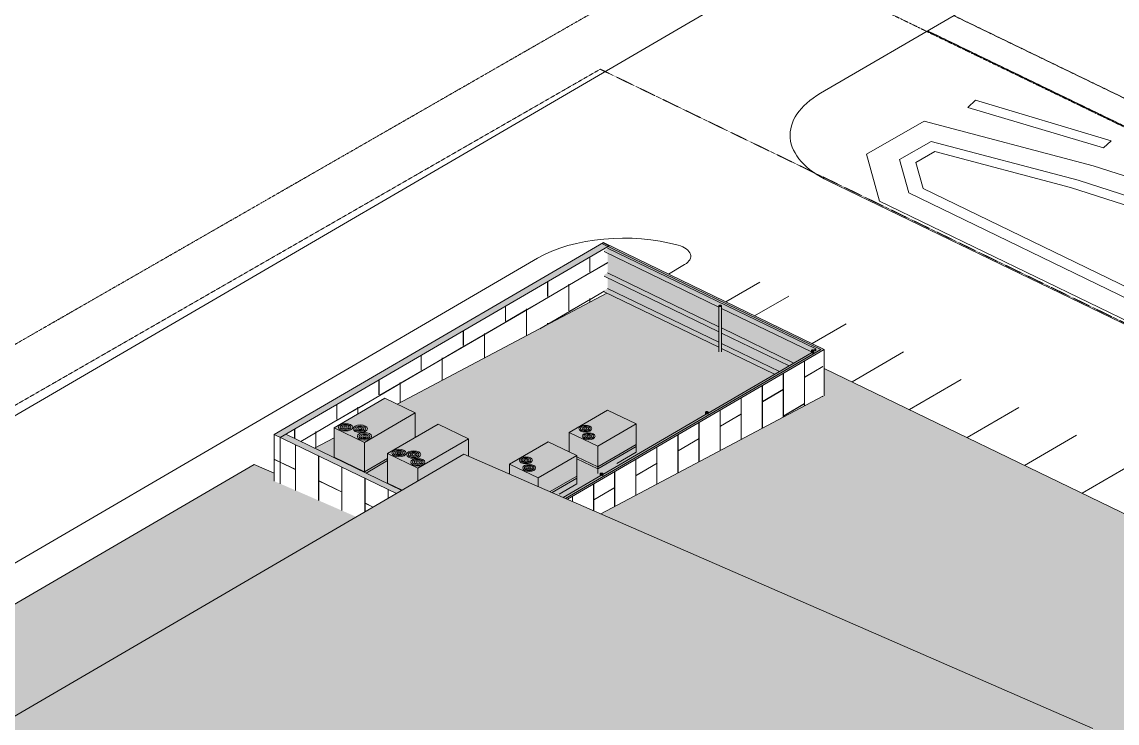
# Model space of a CAD drawing. Header units: inches. Extents: x 27328 to 52026, y -4075 to 4147.
# Drawn here: x 44305 to 45993, y -1039 to 41 of the extents above; entities that cross this region are included whole.
import ezdxf

# ---------------------------------------------------------------- set-up
doc = ezdxf.new("R2010")
doc.units = ezdxf.units.IN
doc.header["$MEASUREMENT"] = 0
for name, pattern in [('Center 1_4_', [0.53125, 0.25, -0.09375, 0.09375, -0.09375]), ('Hidden', [0.28125, 0.1875, -0.09375]), ('Hidden 1_8_', [0.1875, 0.125, -0.0625])]:
    doc.linetypes.add(name, pattern=pattern)
for name, color, linetype, lineweight in [('A-DETL', 90, 'Continuous', 9), ('A-DETL-HDLN', 90, 'Hidden 1_8_', 9), ('A-PROP-SBCK', 71, 'Hidden', 15), ('A-ROOF', 132, 'Continuous', 9), ('A-WALL-PATT', 111, 'Continuous', 9), ('BMP', 80, 'Continuous', 9), ('EOP-PR', 4, 'Continuous', 9), ('L-SITE-WALL', 31, 'Continuous', 9), ('M-EQPM', 50, 'Continuous', 9), ('PAINT', 190, 'Continuous', 9), ('PROP', 3, 'Center 1_4_', 9), ('S-BEAM', 12, 'Continuous', 9), ('S-COLS', 52, 'Continuous', 9)]:
    doc.layers.add(name, color=color, linetype=linetype, lineweight=lineweight)
pattern_1 = [(334.191, (-83736.77, -30983.1), (-142.65699, 232.56633), [39.411, -119.053]), (90, (-83736.77, -30983.1), (-142.658, 68.99), [81.576, -82]), (154.191, (-83701.29, -30918.67), (-142.65699, 232.56633), [39.411, -119.053]), (90, (-83701.29, -31000.25), (-142.658, 68.99), [81.576, -82]), (154.191, (-83701.29, -30918.46), (-142.65699, 232.56633), [39.411, -119.053]), (90, (-83701.29, -30918.46), (-142.658, 68.99), [81.576, -82]), (334.191, (-83736.77, -30819.73), (-142.65699, 232.56633), [39.411, -119.053]), (90, (-83736.77, -30901.3), (-142.658, 68.99), [81.576, -82]), (334.191, (-83701.1, -30959.66), (-142.65699, 232.56633), [39.411, -119.053]), (90, (-83701.1, -31000.55), (-142.658, 68.99), [40.894, -122.682]), (90, (-83665.62, -31017.71), (-142.658, 68.99), [40.894, -122.682]), (334.191, (-83701.1, -30877.87), (-142.65699, 232.56633), [39.411, -119.053]), (90, (-83701.1, -30959.45), (-142.658, 68.99), [81.576, -82]), (154.191, (-83665.62, -30976.6), (-142.65699, 232.56633), [39.411, -119.053]), (90, (-83665.62, -30976.6), (-142.658, 68.99), [81.576, -82]), (90, (-83701.1, -30877.66), (-142.658, 68.99), [40.682, -122.893]), (154.191, (-83665.62, -30894.82), (-142.65699, 232.56633), [39.411, -119.053]), (90, (-83665.62, -30894.82), (-142.658, 68.99), [40.682, -122.893]), (334.191, (-83665.44, -31017.59), (-142.65699, 232.56633), [39.411, -119.053]), (90, (-83665.44, -31017.59), (-142.658, 68.99), [81.576, -82]), (154.191, (-83629.96, -30953.17), (-142.65699, 232.56633), [39.411, -119.053]), (90, (-83629.96, -31034.75), (-142.658, 68.99), [81.576, -82]), (154.191, (-83629.96, -30952.96), (-142.65699, 232.56633), [39.411, -119.053]), (90, (-83629.96, -30952.96), (-142.658, 68.99), [81.576, -82]), (154.191, (-83629.96, -30871.38), (-142.65699, 232.56633), [39.411, -119.053]), (90, (-83665.44, -30935.8), (-142.658, 68.99), [81.576, -82]), (334.191, (-83629.78, -30994.15), (-142.65699, 232.56633), [39.411, -119.053]), (90, (-83629.78, -31035.05), (-142.658, 68.99), [40.894, -122.682]), (90, (-83594.3, -31052.2), (-142.658, 68.99), [40.894, -122.682]), (334.191, (-83629.78, -30912.37), (-142.65699, 232.56633), [39.411, -119.053]), (90, (-83629.78, -30993.94), (-142.658, 68.99), [81.576, -82]), (154.191, (-83594.3, -31011.1), (-142.65699, 232.56633), [39.411, -119.053]), (90, (-83594.3, -31011.1), (-142.658, 68.99), [81.576, -82]), (90, (-83629.78, -30912.15), (-142.658, 68.99), [40.682, -122.893]), (154.191, (-83594.3, -30929.31), (-142.65699, 232.56633), [39.411, -119.053]), (90, (-83594.3, -30929.31), (-142.658, 68.99), [40.682, -122.893])]

# ---------------------------------------------------------------- blocks, each defined once
blk = doc.blocks.new('HSS-Round Hollow Structural Section-Column - HSS4X0_220-947151-Axon - Looking South West')
at = {"layer": 'S-COLS'}
for points in [[(-31530.2, -467.3), (-31530.2, -396.9), (-31530.8, -396.3), (-31530.8, -396.1), (-31530.7, -466.9), (-31530.4, -467.1)], [(-31528.5, -397.2), (-31527.6, -396.8), (-31527.6, -395.4), (-31528.9, -395.2), (-31529.8, -395.4), (-31530.5, -395.9), (-31530.6, -395.9), (-31530.4, -396.8), (-31529.7, -397.1), (-31528.9, -397.2)], [(-31528.5, -467.5), (-31527.1, -467.1), (-31526.8, -466.7), (-31527, -396.4), (-31527.4, -396.8), (-31528.1, -397.1), (-31529.4, -397.2), (-31530.2, -396.9), (-31530.1, -467.3), (-31528.6, -467.5)], [(-31527.6, -397), (-31527, -396.4), (-31527.2, -395.8), (-31527.6, -395.4), (-31527.6, -396.8)]]:
    blk.add_hatch(color=256, dxfattribs=at).paths.add_polyline_path(points, flags=0)
for p, q in [((-31530.8, -396.2), (-31530.8, -467.2)), ((-31526.8, -467.3), (-31526.8, -396.2))]:
    blk.add_line(p, q, dxfattribs=at)
for points in [[(-31530.2, -396.9, 0), (-31530.7, -396.5, 0), (-31530.8, -396.1, 0), (-31530.6, -395.6, 0), (-31530, -395.3, 0), (-31529.1, -395.1, 0), (-31528.3, -395.1, 0), (-31527.5, -395.4, 0)], [(-31527.6, -395.4, 0), (-31528.4, -395.2, 0), (-31529.4, -395.2, 0), (-31530.2, -395.5, 0), (-31530.6, -395.9, 0), (-31530.5, -396.4, 0), (-31530, -396.9, 0)], [(-31527.5, -395.4, 0), (-31527, -395.8, 0), (-31526.8, -396.2, 0), (-31527.1, -396.7, 0), (-31527.7, -397, 0), (-31528.5, -397.2, 0), (-31529.4, -397.2, 0), (-31530.2, -396.9, 0)], [(-31530, -396.9, 0), (-31529.3, -397.1, 0), (-31528.6, -397.1, 0), (-31527.8, -396.9, 0), (-31527.3, -396.6, 0), (-31527, -396.2, 0), (-31527.2, -395.8, 0), (-31527.6, -395.4, 0)]]:
    blk.add_polyline3d(points, dxfattribs=at)
blk = doc.blocks.new('HSS-Round Hollow Structural Section-Column - HSS4X0_220-V130-Axon - Looking South West')
at = {"layer": 'S-COLS'}
for points in [[(-31388.2, -468.7), (-31387.7, -468.5), (-31387.5, -468.5), (-31387.5, -465.9), (-31388.1, -465.3), (-31388.2, -465.1), (-31388.2, -468.7)], [(-31385.9, -466.2), (-31385, -465.8), (-31385, -464.4), (-31386.3, -464.2), (-31387.1, -464.4), (-31387.7, -464.7), (-31387.9, -465.1), (-31387.7, -465.8), (-31387, -466.1), (-31386.2, -466.2)], [(-31384.5, -470.1), (-31384.2, -469.7), (-31384.3, -465.4), (-31384.7, -465.8), (-31385.4, -466.1), (-31386.7, -466.2), (-31387.5, -465.9), (-31387.5, -468.6), (-31384.7, -470)], [(-31385, -466), (-31384.4, -465.4), (-31384.5, -464.8), (-31385, -464.4), (-31385, -465.8)]]:
    blk.add_hatch(color=256, dxfattribs=at).paths.add_polyline_path(points, flags=0)
for p, q in [((-31388.2, -465.1), (-31388.2, -468.7)), ((-31384.2, -469.9), (-31384.2, -465.1))]:
    blk.add_line(p, q, dxfattribs=at)
for points in [[(-31387.5, -465.9, 0), (-31388, -465.5, 0), (-31388.2, -465.1, 0), (-31387.9, -464.6, 0), (-31387.3, -464.3, 0), (-31386.5, -464.1, 0), (-31385.6, -464.1, 0), (-31384.8, -464.4, 0)], [(-31385, -464.4, 0), (-31385.8, -464.2, 0), (-31386.7, -464.2, 0), (-31387.5, -464.5, 0), (-31387.9, -464.9, 0), (-31387.9, -465.4, 0), (-31387.4, -465.8, 0)], [(-31384.8, -464.4, 0), (-31384.3, -464.7, 0), (-31384.2, -465.2, 0), (-31384.4, -465.7, 0), (-31385, -466, 0), (-31385.9, -466.2, 0), (-31386.7, -466.2, 0), (-31387.5, -465.9, 0)], [(-31387.4, -465.8, 0), (-31386.7, -466.1, 0), (-31385.9, -466.1, 0), (-31385.2, -465.9, 0), (-31384.6, -465.6, 0), (-31384.4, -465.2, 0), (-31384.5, -464.8, 0), (-31385, -464.4, 0)]]:
    blk.add_polyline3d(points, dxfattribs=at)
blk = doc.blocks.new('Girt_C - 8_D-1065383-Axon - Looking South West')
at = {"layer": 'S-BEAM'}
blk.add_hatch(color=256, dxfattribs=at).paths.add_polyline_path([(-31767.1, -693), (-31384.5, -470.1), (-31387.8, -468.6), (-31547.3, -561.5), (-31547.5, -562.8), (-31547.6, -563), (-31548.2, -563.4), (-31549.9, -563.5), (-31550.6, -563.4), (-31709.8, -656.1), (-31710, -657.5), (-31710.1, -657.7), (-31710.7, -658), (-31712.4, -658.2), (-31713.1, -658), (-31770.5, -691.5)], flags=0)
for p, q in [((-31387.8, -468.5), (-31547.3, -561.4)), ((-31387.7, -468.5), (-31384.5, -470.1)), ((-31550.3, -563.2), (-31709.8, -656.1)), ((-31712.8, -657.8), (-31770.6, -691.4))]:
    blk.add_line(p, q, dxfattribs=at)
blk.add_polyline3d([(-31387.8, -468.5, 0), (-31387.8, -468.5, 0), (-31387.7, -468.5, 0)], dxfattribs=at)
blk = doc.blocks.new('Girt_C - 8_D-1065345-Axon - Looking South West')
at = {"layer": 'S-BEAM'}
h = blk.add_hatch(color=256, dxfattribs=at)
h.paths.add_polyline_path([(-31387.9, -465.4), (-31387.9, -465.1), (-31526.8, -397.9), (-31526.8, -398.2), (-31388, -465.3)], flags=0)
h.paths.add_polyline_path([(-31530.6, -396.4), (-31530.8, -396), (-31707.5, -310.7), (-31707.5, -310.8), (-31530.7, -396.3)], flags=0)
h = blk.add_hatch(color=256, dxfattribs=at)
h.paths.add_polyline_path([(-31388.2, -467.2), (-31388.2, -465.2), (-31526.8, -398.2), (-31526.8, -400.2), (-31390.9, -465.9)], flags=0)
h.paths.add_polyline_path([(-31530.8, -398.3), (-31530.8, -396.2), (-31707.5, -310.9), (-31707.5, -312.8), (-31533.5, -396.9)], flags=0)
for points in [[(-31387.9, -465.1), (-31387.7, -464.7), (-31387.1, -464.4), (-31386.3, -464.2), (-31385.4, -464.3), (-31384.3, -464.4), (-31381.4, -462.7), (-31702.2, -307.6), (-31707.3, -310.6), (-31530.6, -395.9), (-31529.8, -395.4), (-31528.9, -395.2), (-31528, -395.3), (-31527.2, -395.8), (-31526.8, -397.5), (-31526.8, -397.9), (-31388.2, -464.9)], [(-31381.4, -462.7), (-31381.4, -462.7), (-31403.8, -451.9)], [(-31381.7, -465.4), (-31381.4, -464.8), (-31383.3, -463.9), (-31384, -464.3), (-31382.5, -465.1)], [(-31381.4, -464.8), (-31381.5, -462.9), (-31383.3, -463.9), (-31381.4, -464.8)], [(-31381.7, -465.5), (-31381.7, -465.4), (-31382.5, -465.1)]]:
    blk.add_hatch(color=256, dxfattribs=at).paths.add_polyline_path(points, flags=0)
for p, q in [((-31707.7, -312.7), (-31530.8, -398.3)), ((-31381.3, -462.7), (-31702.3, -307.5)), ((-31526.8, -400.2), (-31388.2, -467.2)), ((-31381.4, -462.7), (-31384.7, -464.7)), ((-31384.6, -464.7), (-31381.4, -462.8)), ((-31381.7, -465.5), (-31384, -464.3)), ((-31381.7, -465.4), (-31384, -464.3)), ((-31381.4, -464.8), (-31383.3, -463.9)), ((-31381.4, -464.8), (-31381.7, -465.4)), ((-31381.7, -465.5), (-31381.3, -464.8)), ((-31381.7, -465.4), (-31381.7, -465.5)), ((-31381.4, -462.8), (-31381.4, -462.9)), ((-31381.4, -462.9), (-31381.4, -464.8)), ((-31381.3, -464.8), (-31381.3, -462.8))]:
    blk.add_line(p, q, dxfattribs=at)
for points in [[(-31381.3, -462.8, 0), (-31381.3, -462.7, 0), (-31381.4, -462.7, 0), (-31381.4, -462.7, 0)], [(-31381.4, -462.8, 0), (-31381.4, -462.8, 0), (-31381.4, -462.8, 0)]]:
    blk.add_polyline3d(points, dxfattribs=at)
blk = doc.blocks.new('Girt_C - 8_D-V131-Axon - Looking South West')
at = {"layer": 'S-BEAM'}
h = blk.add_hatch(color=256, dxfattribs=at)
h.paths.add_polyline_path([(-31442.7, -500.5), (-31437.5, -497.5), (-31526.8, -454.3), (-31526.8, -459.8), (-31485.3, -479.8)], flags=0)
h.paths.add_polyline_path([(-31530.8, -457.8), (-31530.8, -452.3), (-31702.4, -369.6), (-31707.3, -372.5), (-31531.7, -457.4)], flags=0)
h = blk.add_hatch(color=256, dxfattribs=at)
h.paths.add_polyline_path([(-31442.9, -500.6), (-31442.7, -500.5), (-31526.8, -460), (-31526.8, -460), (-31454.9, -494.9)], flags=0)
h.paths.add_polyline_path([(-31530.8, -458.1), (-31530.8, -457.8), (-31707.5, -372.6), (-31707.5, -372.7), (-31531.7, -457.7)], flags=0)
h = blk.add_hatch(color=256, dxfattribs=at)
h.paths.add_polyline_path([(-31444.8, -501.7), (-31442.9, -500.6), (-31526.8, -460), (-31526.8, -462), (-31454.9, -496.9)], flags=0)
h.paths.add_polyline_path([(-31530.8, -460.1), (-31530.8, -458.1), (-31707.5, -372.7), (-31707.5, -374.7), (-31544, -453.7)], flags=0)
h = blk.add_hatch(color=256, dxfattribs=at)
h.paths.add_polyline_path([(-31437.5, -497.5), (-31437.5, -497.4), (-31449.6, -491.6)], flags=0)
h.paths.add_polyline_path([(-31530.8, -452.3), (-31530.8, -452.3), (-31538.8, -448.5)], flags=0)
for p, q in [((-31530.8, -452.3), (-31702.3, -369.4)), ((-31707.7, -374.6), (-31530.8, -460.1)), ((-31437.4, -497.5), (-31526.9, -454.2)), ((-31526.9, -462), (-31444.8, -501.7))]:
    blk.add_line(p, q, dxfattribs=at)
blk = doc.blocks.new('Carrier_48TC_Standard_Efficiency_Gas_Heat_Electric_Cooling_Packaged_Rooftop_Unit_3_to_15_nominal_tons - 15 ton 48TC__16-V132-Axon - Looking South West')
at = {"layer": 'M-EQPM'}
for points in [[(-31994.7, -646.5), (-31916.7, -601), (-31963.5, -578.4), (-32041.6, -623.8), (-32027.4, -630.7)], [(-31994.7, -666.1), (-31923.7, -624.7), (-31916.7, -627.8), (-31916.7, -601), (-31994.7, -646.5), (-31994.7, -663.2)], [(-32019.5, -680.5), (-31994.7, -666.1), (-31994.7, -646.5), (-32041.6, -623.8), (-32041.6, -669.8)], [(-32019.5, -680.5), (-32019, -680.2), (-32041.6, -669.3), (-32041.6, -669.8)]]:
    blk.add_hatch(color=256, dxfattribs=at).paths.add_polyline_path(points, flags=0)
for p, q in [((-31963.5, -578.4), (-32041.6, -623.8)), ((-31916.7, -601), (-31963.5, -578.4)), ((-31994.7, -646.5), (-31916.7, -601)), ((-31916.7, -627.8), (-31916.7, -601)), ((-32041.6, -623.8), (-31994.7, -646.5)), ((-32041.6, -669.8), (-32041.6, -623.8)), ((-31994.7, -666.1), (-31994.7, -646.5)), ((-32041.6, -669.3), (-32019, -680.2)), ((-32041.6, -669.8), (-32041.6, -669.3))]:
    blk.add_line(p, q, dxfattribs=at)
for centre, major_axis in [((-32023.9, -623), (11, 0)), ((-32023.9, -623), (8.25, 0)), ((-32023.9, -623), (5.5, 0)), ((-32023.9, -623), (2.75, 0)), ((-32001.3, -625.3), (11, 0)), ((-32001.3, -625.3), (8.25, 0)), ((-32001.3, -625.3), (5.5, 0)), ((-32001.3, -625.3), (2.75, 0)), ((-31994.8, -637.1), (11, 0)), ((-31994.8, -637.1), (8.25, 0)), ((-31994.8, -637.1), (5.5, 0)), ((-31994.8, -637.1), (2.75, 0))]:
    blk.add_ellipse(centre, major_axis=major_axis, ratio=0.53073, dxfattribs=at)
blk = doc.blocks.new('Carrier_48TC_Standard_Efficiency_Gas_Heat_Electric_Cooling_Packaged_Rooftop_Unit_3_to_15_nominal_tons - 15 ton 48TC__16-V133-Axon - Looking South West')
at = {"layer": 'M-EQPM'}
for points in [[(-32077, -606.7), (-31999, -561.2), (-32045.8, -538.5), (-32123.9, -584)], [(-32074.6, -653.9), (-32041.6, -634.6), (-32041.5, -623.8), (-31999, -599), (-31999, -561.2), (-32077, -606.7), (-32077, -652.7), (-32075.6, -653.4)], [(-32077, -652.7), (-32077, -606.7), (-32123.9, -584), (-32123.9, -630), (-32096.7, -643.2)], [(-32077, -652.7), (-32077, -652.1), (-32123.9, -629.5), (-32123.9, -630), (-32096.7, -643.2)], [(-32068.2, -656.9), (-32041.6, -642.8), (-32041.6, -631.4), (-32077, -652.1), (-32077, -652.7), (-32068.9, -656.6)]]:
    blk.add_hatch(color=256, dxfattribs=at).paths.add_polyline_path(points, flags=0)
for p, q in [((-32045.8, -538.5), (-32123.9, -584)), ((-31999, -561.2), (-32045.8, -538.5)), ((-32077, -606.7), (-31999, -561.2)), ((-31999, -599), (-31999, -561.2)), ((-32123.9, -584), (-32077, -606.7)), ((-32123.9, -630), (-32123.9, -584)), ((-32077, -652.7), (-32077, -606.7)), ((-32123.9, -629.5), (-32077, -652.1)), ((-32123.9, -630), (-32123.9, -629.5)), ((-32077, -652.1), (-32041.6, -631.4)), ((-32041.6, -634.6), (-32074.6, -653.9)), ((-32077, -652.7), (-32077, -652.1))]:
    blk.add_line(p, q, dxfattribs=at)
for centre, major_axis in [((-32106.3, -583.2), (11, 0)), ((-32106.3, -583.2), (8.25, 0)), ((-32106.3, -583.2), (5.5, 0)), ((-32106.3, -583.2), (2.75, 0)), ((-32083.6, -585.5), (11, 0)), ((-32083.6, -585.5), (8.25, 0)), ((-32083.6, -585.5), (5.5, 0)), ((-32083.6, -585.5), (2.75, 0)), ((-32077.1, -597.3), (11, 0)), ((-32077.1, -597.3), (8.25, 0)), ((-32077.1, -597.3), (5.5, 0)), ((-32077.1, -597.3), (2.75, 0))]:
    blk.add_ellipse(centre, major_axis=major_axis, ratio=0.53073, dxfattribs=at)
blk = doc.blocks.new('Carrier_48TC_Standard_Efficiency_Gas_Heat_Electric_Cooling_Packaged_Rooftop_Unit_3_to_15_nominal_tons - 7_5 ton 48TC__08-873531-Axon - Looking South West')
at = {"layer": 'M-EQPM'}
for points in [[(-31717.6, -612.6), (-31658.2, -578), (-31702.2, -556.8), (-31761.6, -591.3), (-31729.8, -606.7)], [(-31717.6, -647.6), (-31658.2, -613), (-31658.2, -578), (-31717.6, -612.6), (-31717.6, -640.6)], [(-31717.6, -647.6), (-31717.6, -612.6), (-31761.6, -591.3), (-31761.6, -621.1), (-31749.9, -626.8), (-31749.9, -631.9), (-31729.8, -641.6)], [(-31717.6, -654.7), (-31684.7, -637.1), (-31658.2, -621.7), (-31658.2, -609.8), (-31717.6, -644.4), (-31717.6, -653.9)], [(-31717.6, -654.7), (-31717.6, -644.4), (-31749.9, -628.7), (-31749.9, -639.1), (-31729.8, -648.8)]]:
    blk.add_hatch(color=256, dxfattribs=at).paths.add_polyline_path(points, flags=0)
for p, q in [((-31702.2, -556.8), (-31761.6, -591.3)), ((-31658.2, -578), (-31702.2, -556.8)), ((-31717.6, -612.6), (-31658.2, -578)), ((-31658.2, -613), (-31658.2, -578)), ((-31761.6, -591.3), (-31717.6, -612.6)), ((-31761.6, -621.1), (-31761.6, -591.3)), ((-31717.6, -644.4), (-31658.2, -609.8)), ((-31717.6, -647.6), (-31717.6, -612.6)), ((-31658.2, -613), (-31717.6, -647.6)), ((-31658.2, -621.7), (-31688.1, -639)), ((-31658.2, -621.7), (-31658.2, -609.8)), ((-31749.9, -628.7), (-31717.6, -644.4)), ((-31717.6, -647.6), (-31749.9, -631.9)), ((-31717.6, -654.7), (-31717.6, -644.4))]:
    blk.add_line(p, q, dxfattribs=at)
for centre, major_axis in [((-31736.6, -585.4), (10, 0)), ((-31736.6, -585.4), (7.5, 0)), ((-31736.6, -585.4), (5, 0)), ((-31736.6, -585.4), (2.5, 0)), ((-31731.5, -597.2), (10, 0)), ((-31731.5, -597.2), (7.5, 0)), ((-31731.5, -597.2), (5, 0)), ((-31731.5, -597.2), (2.5, 0))]:
    blk.add_ellipse(centre, major_axis=major_axis, ratio=0.53073, dxfattribs=at)
blk = doc.blocks.new('Carrier_48TC_Standard_Efficiency_Gas_Heat_Electric_Cooling_Packaged_Rooftop_Unit_3_to_15_nominal_tons - 7_5 ton 48TC__08-V134-Axon - Looking South West')
at = {"layer": 'M-EQPM'}
for points in [[(-31809.3, -661.3), (-31749.9, -626.8), (-31793.9, -605.5), (-31853.3, -640.1), (-31811.4, -660.3)], [(-31809.3, -674.6), (-31809.3, -661.3), (-31853.3, -640.1), (-31853.3, -655.4), (-31811.4, -673.7)], [(-31788, -683.9), (-31749.9, -661.6), (-31749.9, -626.8), (-31809.3, -661.3), (-31809.3, -674.6), (-31789, -683.4)], [(-31779.6, -687.5), (-31777, -686.2), (-31749.9, -670.4), (-31749.9, -658.5), (-31791, -682.6), (-31779.6, -687.5)]]:
    blk.add_hatch(color=256, dxfattribs=at).paths.add_polyline_path(points, flags=0)
for p, q in [((-31793.9, -605.5), (-31853.3, -640.1)), ((-31749.9, -626.8), (-31793.9, -605.5)), ((-31853.3, -640.1), (-31809.3, -661.3)), ((-31853.3, -655.4), (-31853.3, -640.1)), ((-31809.3, -661.3), (-31749.9, -626.8)), ((-31749.9, -661.7), (-31749.9, -626.8)), ((-31809.3, -674.6), (-31809.3, -661.3)), ((-31791, -682.5), (-31749.9, -658.5)), ((-31749.9, -661.7), (-31788, -683.9)), ((-31749.9, -670.4), (-31777, -686.2)), ((-31749.9, -670.4), (-31749.9, -658.5))]:
    blk.add_line(p, q, dxfattribs=at)
for centre, major_axis in [((-31828.3, -634.2), (10, 0)), ((-31828.3, -634.2), (7.5, 0)), ((-31828.3, -634.2), (5, 0)), ((-31823.2, -646), (10, 0)), ((-31828.3, -634.2), (2.5, 0)), ((-31823.2, -646), (7.5, 0)), ((-31823.2, -646), (5, 0)), ((-31823.2, -646), (2.5, 0))]:
    blk.add_ellipse(centre, major_axis=major_axis, ratio=0.53073, dxfattribs=at)
blk = doc.blocks.new('Girt_C - 8_D-V164-Axon - Looking South West')
at = {"layer": 'S-BEAM'}
h = blk.add_hatch(color=256, dxfattribs=at)
h.paths.add_polyline_path([(-31420.5, -487.6), (-31420.2, -487.4), (-31526.8, -436.1), (-31526.8, -436.1), (-31449.7, -473.4)], flags=0)
h.paths.add_polyline_path([(-31530.8, -434.2), (-31530.8, -433.9), (-31707.5, -348.7), (-31707.5, -348.8), (-31531.7, -433.8)], flags=0)
h = blk.add_hatch(color=256, dxfattribs=at)
h.paths.add_polyline_path([(-31422.4, -488.6), (-31420.5, -487.6), (-31526.8, -436.1), (-31526.8, -438.1), (-31446.6, -476.9)], flags=0)
h.paths.add_polyline_path([(-31530.8, -436.2), (-31530.8, -434.2), (-31707.5, -348.8), (-31707.5, -350.8), (-31531.5, -435.8)], flags=0)
h = blk.add_hatch(color=256, dxfattribs=at)
h.paths.add_polyline_path([(-31420.2, -487.4), (-31415.1, -484.4), (-31526.8, -430.3), (-31526.8, -435.8), (-31449.1, -473.4)], flags=0)
h.paths.add_polyline_path([(-31530.8, -433.9), (-31530.8, -428.4), (-31702.4, -345.6), (-31707.3, -348.5), (-31531.7, -433.5)], flags=0)
h = blk.add_hatch(color=256, dxfattribs=at)
h.paths.add_polyline_path([(-31415.1, -484.4), (-31415, -484.4), (-31437.8, -473.4)], flags=0)
h.paths.add_polyline_path([(-31530.8, -428.4), (-31530.8, -428.4), (-31533.6, -427.1)], flags=0)
for p, q in [((-31707.7, -350.7), (-31530.7, -436.3)), ((-31530.7, -428.4), (-31702.3, -345.4)), ((-31415, -484.4), (-31526.8, -430.3)), ((-31526.8, -438.1), (-31422.4, -488.6))]:
    blk.add_line(p, q, dxfattribs=at)

msp = doc.modelspace()

# ---------------------------------------------------------------- hatches: boundary and pattern name
at = {"layer": 'A-ROOF'}
h = msp.add_hatch(color=256, dxfattribs=at)
h.paths.add_polyline_path([(46117.3, -1315.7), (46654.7, -1030.8), (45541.9, -492.7), (45541.9, -534.8), (45539.4, -536.2), (45538.6, -535.8), (45197.4, -716.7), (45955.8, -1047.2), (45955.8, -1049.6), (45954.8, -1050.4), (45954.7, -1099.4), (45953.4, -1100.1), (45953.4, -1181.3), (45955.5, -1182.3), (45955.5, -1227.1), (45951.6, -1229.1), (45957, -1231.7), (45950.6, -1235.1), (46076.9, -1296.1)], flags=0)
h.paths.add_polyline_path([(45139.6, -691.5), (45196.3, -658.4), (45196.4, -655.2), (45196.6, -655.2), (45196.8, -654.4), (45197.4, -654), (45198.2, -653.9), (45199.1, -654), (45199.5, -654), (45199.5, -651), (45192.5, -654.7), (45160.2, -639.1), (45160.2, -670.4), (45130.9, -687.7), (45139.5, -691.4)], flags=0)
h.paths.add_polyline_path([(44868.6, -669.8), (44868.6, -642.8), (44841.9, -656.9), (44868, -669.5)], flags=0)
h.paths.add_polyline_path([(45200.3, -656.1), (45358.8, -563.8), (45358.9, -560.6), (45359, -560.6), (45359.3, -559.8), (45359.9, -559.4), (45360.7, -559.3), (45361.6, -559.4), (45362.5, -559.8), (45362.8, -561.4), (45465.3, -501.7), (45383.3, -462), (45383.2, -466.9), (45383, -467.1), (45382.4, -467.4), (45380.7, -467.5), (45379.4, -466.9), (45379.3, -466.4), (45379.3, -460.1), (45206.7, -376.6), (44883.6, -547.9), (44911.1, -561.2), (44911.1, -599), (44946.6, -578.4), (44993.5, -601), (44993.5, -627.8), (45056.9, -655.4), (45056.9, -640.1), (45116.2, -605.5), (45148.5, -621.1), (45148.5, -591.3), (45207.9, -556.8), (45251.9, -578), (45251.9, -621.7), (45221, -639.6), (45199.5, -651), (45199.7, -654.2), (45200, -654.7), (45200.3, -655.5)], flags=0)
h.paths.add_polyline_path([(44786.3, -630), (44786.3, -599.5), (44756.1, -615.5), (44785.7, -629.7)], flags=0)
h = msp.add_hatch(color=256, dxfattribs=at)
h.paths.add_polyline_path([(42671.9, -2102), (42671.9, -2026), (42623.5, -2004.9), (42623.5, -2004.3), (42624, -2004), (42623.2, -2003.6), (42623.2, -2001.2), (42718.5, -1945.7), (42718.5, -1915.3), (42761.2, -1890.5), (42789.6, -1904.2), (42793.5, -1902), (42793.5, -1889), (42730.3, -1858.4), (42730.3, -1818.4), (42568.9, -1912.4), (42568.7, -1913), (42566.3, -1914.2), (42565.7, -1914.2), (42437.8, -1988.8), (42671, -2101.6)], flags=0)
h.paths.add_polyline_path([(42354.9, -2024.8), (42354.9, -1966), (42297.2, -1999.6), (42338.4, -2017.6)], flags=0)
h.paths.add_polyline_path([(42864.7, -1860.5), (42882.9, -1849.9), (42835.5, -1829.7), (42835.5, -1847.2), (42836.2, -1846.8), (42861.2, -1858.8)], flags=0)
h.paths.add_polyline_path([(42950.2, -1810.7), (44820.5, -721.4), (44694, -666.3), (44694, -654.1), (44662.9, -640.5), (43884.4, -1094), (43865.9, -1085.9), (43665.8, -1202.5), (43684.3, -1210.5), (42788.3, -1732.4), (42945, -1808.2)], flags=0)
msp.add_hatch(color=256, dxfattribs=at).paths.add_polyline_path([(43592.6, -2423.7), (45955.8, -1047.2), (44986.4, -624.7), (42623.2, -2001.2), (43550, -2405.1)], flags=0)
at = {"layer": 'A-WALL-PATT'}
h = msp.add_hatch(dxfattribs=at)
h.set_pattern_fill('FP_22', color=256, style=0, pattern_type=2)
h.set_pattern_definition([(90, (-83868.4, -30320.52), (-129.991, -239.288), [40.682, -122.893]), (210.218, (-83868.4, -30320.52), (-0.0009, -163.57565), [75.022, -75.412]), (270, (-83933.23, -30317.6), (-129.991, -239.288), [40.682, -122.893]), (210.218, (-83868.4, -30279.84), (-0.0009, -163.57565), [75.022, -75.412]), (270, (-83933.4, -30317.7), (-129.991, -239.288), [40.682, -122.893]), (210.218, (-83933.4, -30317.7), (-0.0009, -163.57565), [75.022, -75.412]), (90, (-83998.23, -30396.14), (-129.991, -239.288), [40.682, -122.893]), (210.218, (-83933.4, -30358.38), (-0.0009, -163.57565), [75.022, -75.412]), (90, (-83900.73, -30298.46), (-129.991, -239.288), [40.682, -122.893]), (210.218, (-83868.23, -30279.53), (-0.0009, -163.57565), [37.608, -112.825]), (210.218, (-83868.23, -30238.85), (-0.0009, -163.57565), [37.608, -112.825]), (90, (-83965.73, -30336.32), (-129.991, -239.288), [40.682, -122.893]), (210.218, (-83900.9, -30298.56), (-0.0009, -163.57565), [75.022, -75.412]), (270, (-83900.9, -30257.88), (-129.991, -239.288), [40.682, -122.893]), (210.218, (-83900.9, -30257.88), (-0.0009, -163.57565), [75.022, -75.412]), (210.218, (-83965.9, -30336.41), (-0.0009, -163.57565), [37.413, -113.02]), (270, (-83965.9, -30295.73), (-129.991, -239.288), [40.682, -122.893]), (210.218, (-83965.9, -30295.73), (-0.0009, -163.57565), [37.413, -113.02]), (90, (-83868.4, -30238.74), (-129.991, -239.288), [40.682, -122.893]), (210.218, (-83868.4, -30238.74), (-0.0009, -163.57565), [75.022, -75.412]), (270, (-83933.23, -30235.81), (-129.991, -239.288), [40.682, -122.893]), (210.218, (-83868.4, -30198.05), (-0.0009, -163.57565), [75.022, -75.412]), (270, (-83933.4, -30235.91), (-129.991, -239.288), [40.682, -122.893]), (210.218, (-83933.4, -30235.91), (-0.0009, -163.57565), [75.022, -75.412]), (270, (-83998.23, -30273.67), (-129.991, -239.288), [40.682, -122.893]), (210.218, (-83933.4, -30276.59), (-0.0009, -163.57565), [75.022, -75.412]), (90, (-83900.73, -30216.67), (-129.991, -239.288), [40.682, -122.893]), (210.218, (-83868.23, -30197.74), (-0.0009, -163.57565), [37.608, -112.825]), (210.218, (-83868.23, -30157.06), (-0.0009, -163.57565), [37.608, -112.825]), (90, (-83965.73, -30254.53), (-129.991, -239.288), [40.682, -122.893]), (210.218, (-83900.9, -30216.77), (-0.0009, -163.57565), [75.022, -75.412]), (270, (-83900.9, -30176.09), (-129.991, -239.288), [40.682, -122.893]), (210.218, (-83900.9, -30176.09), (-0.0009, -163.57565), [75.022, -75.412]), (210.218, (-83965.9, -30254.63), (-0.0009, -163.57565), [37.413, -113.02]), (270, (-83965.9, -30213.94), (-129.991, -239.288), [40.682, -122.893]), (210.218, (-83965.9, -30213.94), (-0.0009, -163.57565), [37.413, -113.02])])
h.paths.add_polyline_path([(44756.1, -615.5), (44786.3, -599.5), (44786.3, -584), (44864.3, -538.5), (44883.6, -547.9), (45206.7, -376.6), (45202.7, -374.6), (45202.8, -372.4), (45208, -369.4), (45208, -353.3), (45202.7, -350.6), (45202.8, -348.5), (45208, -345.5), (45208, -315.4), (45202.7, -312.7), (45202.8, -310.6), (45208, -307.5), (45208, -304.9), (44711.7, -593.9), (44754.8, -614.8)], flags=0)
h = msp.add_hatch(dxfattribs=at)
h.set_pattern_fill('FP_28', color=256, style=0, pattern_type=2)
h.set_pattern_definition([(30.218, (-83179.85, -30722.53), (-129.99077, 87.864), [37.413, -113.02]), (90, (-83179.85, -30722.53), (-129.991, -75.713), [81.576, -82]), (210.218, (-83147.52, -30622.12), (-129.99077, 87.864), [37.413, -113.02]), (90, (-83147.52, -30703.7), (-129.991, -75.713), [81.576, -82]), (210.218, (-83147.52, -30621.9), (-129.99077, 87.864), [37.413, -113.02]), (90, (-83147.52, -30621.91), (-129.991, -75.713), [81.576, -82]), (30.218, (-83179.85, -30559.16), (-129.99077, 87.864), [37.413, -113.02]), (90, (-83179.85, -30640.74), (-129.991, -75.713), [81.576, -82]), (30.218, (-83147.35, -30662.92), (-129.99077, 87.864), [37.413, -113.02]), (90, (-83147.35, -30703.81), (-129.991, -75.713), [40.894, -122.682]), (90, (-83115.02, -30684.98), (-129.991, -75.713), [40.894, -122.682]), (30.218, (-83147.35, -30581.13), (-129.99077, 87.864), [37.413, -113.02]), (90, (-83147.35, -30662.7), (-129.991, -75.713), [81.576, -82]), (210.218, (-83115.02, -30643.87), (-129.99077, 87.864), [37.413, -113.02]), (90, (-83115.02, -30643.87), (-129.991, -75.713), [81.576, -82]), (90, (-83147.35, -30580.92), (-129.991, -75.713), [40.682, -122.893]), (210.218, (-83115.02, -30562.08), (-129.99077, 87.864), [37.413, -113.02]), (90, (-83115.02, -30562.08), (-129.991, -75.713), [40.682, -122.893]), (30.218, (-83114.85, -30684.67), (-129.99077, 87.864), [37.413, -113.02]), (90, (-83114.85, -30684.67), (-129.991, -75.713), [81.576, -82]), (210.218, (-83082.52, -30584.26), (-129.99077, 87.864), [37.413, -113.02]), (90, (-83082.52, -30665.84), (-129.991, -75.713), [81.576, -82]), (210.218, (-83082.52, -30584.05), (-129.99077, 87.864), [37.413, -113.02]), (90, (-83082.52, -30584.05), (-129.991, -75.713), [81.576, -82]), (210.218, (-83082.52, -30502.47), (-129.99077, 87.864), [37.413, -113.02]), (90, (-83114.85, -30602.88), (-129.991, -75.713), [81.576, -82]), (30.218, (-83082.36, -30625.06), (-129.99077, 87.864), [37.413, -113.02]), (90, (-83082.36, -30665.95), (-129.991, -75.713), [40.894, -122.682]), (90, (-83050.03, -30647.12), (-129.991, -75.713), [40.894, -122.682]), (30.218, (-83082.36, -30543.27), (-129.99077, 87.864), [37.413, -113.02]), (90, (-83082.36, -30624.85), (-129.991, -75.713), [81.576, -82]), (210.218, (-83050.03, -30606.02), (-129.99077, 87.864), [37.413, -113.02]), (90, (-83050.03, -30606.02), (-129.991, -75.713), [81.576, -82]), (90, (-83082.36, -30543.06), (-129.991, -75.713), [40.682, -122.893]), (210.218, (-83050.03, -30524.23), (-129.99077, 87.864), [37.413, -113.02]), (90, (-83050.03, -30524.23), (-129.991, -75.713), [40.682, -122.893])])
h.paths.add_polyline_path([(45197.4, -716.7), (45539.4, -535.4), (45539.4, -465.1), (45145.9, -694.2), (45196.9, -716.4)], flags=0)
h = msp.add_hatch(dxfattribs=at)
h.set_pattern_fill('FP_23', color=256, style=0, pattern_type=2)
h.set_pattern_definition(pattern_1)
h.paths.add_polyline_path([(44703.2, -670.3), (44703.2, -598.9), (44694, -594.4), (44694, -666.3), (44701.3, -669.4)], flags=0)
h = msp.add_hatch(dxfattribs=at)
h.set_pattern_fill('FP_23', color=256, style=0, pattern_type=2)
h.set_pattern_definition(pattern_1)
h.paths.add_polyline_path([(44820.5, -721.4), (44882.2, -685.4), (44703.2, -598.9), (44703.2, -670.3), (44812.8, -718)], flags=0)
at = {"layer": 'L-SITE-WALL'}
for points in [[(44703.2, -598.9), (45210.2, -303.6), (45200.9, -299.1), (44694, -594.4)], [(45539.4, -465.1), (45541.9, -463.6), (45201.3, -298.9), (45198.8, -300.4), (45536.6, -463.7)], [(45145.9, -694.2), (45539.4, -465.1), (45536.6, -463.7), (45143, -693)], [(44882.2, -685.4), (44890.6, -680.5), (44711.7, -593.9), (44703.2, -598.9), (44854.2, -671.9)]]:
    msp.add_hatch(color=256, dxfattribs=at).paths.add_polyline_path(points, flags=0)
h = msp.add_hatch(color=256, dxfattribs=at)
h.paths.add_polyline_path([(45539.4, -536.2), (45539.4, -535.4), (45538.6, -535.8)], flags=0)
h.paths.add_polyline_path([(45472.7, -497.4), (45487.8, -488.6), (45383.3, -438.1), (45383.3, -454.2), (45460.7, -491.6)], flags=0)
h.paths.add_polyline_path([(45495.1, -484.4), (45522, -468.5), (45522, -467.2), (45383.3, -400.2), (45383.3, -430.3), (45479.7, -476.9)], flags=0)
h.paths.add_polyline_path([(45526, -469.9), (45536.6, -463.7), (45208, -304.8), (45208.1, -307.6), (45528.8, -462.9), (45528.6, -465.1), (45528.4, -465.4), (45525.9, -464.4), (45525.6, -464.8), (45526, -466), (45526, -469.7)], flags=0)
h.paths.add_polyline_path([(45379.3, -452.3), (45379.3, -436.2), (45208, -353.4), (45208.1, -369.5), (45378.8, -452)], flags=0)
h.paths.add_polyline_path([(45379.3, -428.4), (45379.3, -398.2), (45208, -315.4), (45208.1, -345.6), (45371.5, -424.6)], flags=0)
at = {"layer": 'S-COLS'}
for points in [[(45358.8, -563.8), (45359.4, -563.3), (45359.3, -560.8), (45358.9, -560.3), (45358.8, -560.3), (45358.8, -563.4)], [(45361.1, -561.2), (45362, -560.9), (45362, -559.5), (45360.7, -559.3), (45359.9, -559.4), (45359.3, -559.8), (45359, -560.2), (45359.3, -560.8), (45359.9, -561.1), (45360.7, -561.2)], [(45361.1, -563.6), (45362.5, -563), (45362.8, -562.3), (45362.7, -560.5), (45362.2, -560.9), (45361.5, -561.1), (45360.2, -561.2), (45359.4, -561), (45359.6, -563.3), (45360.7, -563.5)], [(45362, -561), (45362.6, -560.5), (45362.5, -559.8), (45362, -559.5), (45362, -560.9)], [(45196.3, -658.4), (45197, -657.9), (45196.8, -655.4), (45196.4, -655), (45196.3, -655), (45196.3, -658)], [(45198.6, -655.9), (45199.5, -655.5), (45199.5, -654.1), (45198.2, -653.9), (45197.4, -654), (45196.8, -654.4), (45196.6, -654.8), (45196.8, -655.5), (45197.4, -655.7), (45198.2, -655.9)], [(45198.6, -658.2), (45200, -657.7), (45200.3, -656.9), (45200.2, -655.1), (45199.7, -655.5), (45199, -655.8), (45197.7, -655.8), (45197, -655.6), (45197.1, -658), (45198.2, -658.2)], [(45199.5, -655.6), (45200.1, -655.1), (45200, -654.5), (45199.5, -654.1), (45199.5, -655.5)]]:
    msp.add_hatch(color=256, dxfattribs=at).paths.add_polyline_path(points, flags=0)

# ---------------------------------------------------------------- linework, layer by layer
at = {"layer": 'A-DETL'}
for p, q in [((45763, -90.6), (45774.8, -79.5)), ((45774.8, -79.5), (45984, -141.9)), ((45972.2, -153), (45763, -90.6)), ((45984, -141.9), (45972.2, -153))]:
    msp.add_line(p, q, dxfattribs=at)
at = {"layer": 'A-DETL-HDLN'}
for p, q in [((45741.5, 50.8), (48235.4, -1155.2)), ((45701.1, 27.3), (48195, -1178.8))]:
    msp.add_line(p, q, dxfattribs=at)
at = {"layer": 'A-PROP-SBCK'}
for p, q in [((43792.5, -837.5), (45196.5, -31.7)), ((45196.5, -31.7), (48125.8, -1448.3))]:
    msp.add_line(p, q, dxfattribs=at)
at = {"layer": 'A-ROOF'}
for p, q in [((45206.7, -376.6), (44883.6, -547.9)), ((46654.7, -1030.8), (45541.9, -492.7)), ((44786.3, -599.5), (44756.1, -615.5)), ((44986.4, -624.7), (42623.2, -2001.2)), ((44662.9, -640.5), (43884.4, -1094)), ((44662.9, -640.5), (44694, -654.1)), ((45955.8, -1047.2), (44986.4, -624.7))]:
    msp.add_line(p, q, dxfattribs=at)
at = {"layer": 'BMP'}
for p, q in [((45606.8, -162.7), (45695.9, -111.6)), ((45695.9, -111.6), (45956.2, -180.4)), ((45657.7, -171), (45706.7, -142.9)), ((45706.7, -142.9), (45933, -202.7)), ((45627.1, -234.8), (45606.8, -162.7)), ((45683.1, -175.2), (45712.1, -158.5)), ((45712.1, -158.5), (45921.4, -213.9)), ((45672, -222.1), (45657.7, -171)), ((45694.5, -215.7), (45683.1, -175.2)), ((45956.2, -180.4), (46189.1, -255.4)), ((47802.2, -1236.2), (45694.5, -215.7)), ((45921.4, -213.9), (46146.3, -286.3)), ((45933, -202.7), (46160.6, -276)), ((47757.2, -1266.2), (45627.1, -234.8)), ((47787.2, -1246.2), (45672, -222.1))]:
    msp.add_line(p, q, dxfattribs=at)
at = {"layer": 'EOP-PR'}
for p, q in [((43909.3, -789.4), (45535.4, 157.7)), ((45748.2, 54.8), (45536.1, -68.8)), ((47775.7, -1281.2), (45547.9, -203.8)), ((45099.6, -323), (44207, -843)), ((45326.6, -332.7), (45301.5, -347.3))]:
    msp.add_line(p, q, dxfattribs=at)
for centre, major_axis, start_param, end_param in [((45669.1, -133.2), (180, 0), 2.402617, 3.973414), ((45232.7, -387.4), (180, 0), 1.084501, 2.402617), ((45300, -319.8), (36, 0), 5.54421, 7.367687)]:
    msp.add_ellipse(centre, major_axis=major_axis, ratio=0.53073, start_param=start_param, end_param=end_param, dxfattribs=at)
at = {"layer": 'L-SITE-WALL'}
for p, q in [((44694, -594.4), (45201.3, -298.9)), ((44703.2, -598.9), (45210.2, -303.6)), ((45536.6, -463.7), (45198.8, -300.4)), ((45200.9, -299.1), (45210.2, -303.6)), ((45201.3, -298.9), (45541.9, -463.6)), ((45143, -693), (45536.6, -463.7)), ((45541.9, -463.6), (45145.9, -694.2)), ((45541.9, -463.6), (45541.9, -534.8)), ((45197.4, -716.7), (45539.4, -535.4)), ((45539.4, -536.2), (45539.4, -535.4)), ((44694, -666.3), (44694, -594.4)), ((44882.2, -685.4), (44694, -594.4)), ((44703.2, -598.9), (44703.2, -670.3)), ((44711.7, -593.9), (44890.6, -680.5))]:
    msp.add_line(p, q, dxfattribs=at)
at = {"layer": 'PAINT'}
for p, q in [((45442.6, -359.6), (45390.2, -390.2)), ((45487, -381.1), (45434.5, -411.7)), ((45575.7, -424), (45523.2, -454.5)), ((45664.1, -467.1), (45584.6, -513.3)), ((45753.1, -509.8), (45673.3, -556.2)), ((45841.8, -552.7), (45762, -599.1)), ((45930.5, -595.6), (45850.7, -642)), ((46019.2, -638.5), (45939.4, -684.9))]:
    msp.add_line(p, q, dxfattribs=at)
at = {"layer": 'PROP'}
for p, q in [((43785.2, -747.8), (45392.9, 174.9)), ((45392.9, 174.9), (48822.1, -1483.5))]:
    msp.add_line(p, q, dxfattribs=at)
at = {"layer": 'S-COLS'}
for p, q in [((45358.8, -560.2), (45358.8, -563.8)), ((45362.8, -563.3), (45362.8, -560.2)), ((45196.3, -654.8), (45196.3, -658.5)), ((45200.3, -657.9), (45200.3, -654.8))]:
    msp.add_line(p, q, dxfattribs=at)
for points in [[(45359.4, -561, 0), (45358.9, -560.6, 0), (45358.8, -560.1, 0), (45359.1, -559.7, 0), (45359.7, -559.3, 0), (45360.5, -559.1, 0), (45361.4, -559.2, 0), (45362.1, -559.4, 0)], [(45362, -559.5, 0), (45361.2, -559.2, 0), (45360.2, -559.3, 0), (45359.5, -559.5, 0), (45359, -560, 0), (45359.1, -560.5, 0), (45359.6, -560.9, 0)], [(45362.1, -559.4, 0), (45362.6, -559.8, 0), (45362.8, -560.2, 0), (45362.5, -560.7, 0), (45361.9, -561, 0), (45361.1, -561.2, 0), (45360.2, -561.2, 0), (45359.4, -561, 0)], [(45359.6, -560.9, 0), (45360.3, -561.1, 0), (45361.1, -561.1, 0), (45361.8, -561, 0), (45362.4, -560.6, 0), (45362.6, -560.2, 0), (45362.5, -559.8, 0), (45362, -559.5, 0)], [(45197, -655.6, 0), (45196.4, -655.2, 0), (45196.3, -654.7, 0), (45196.6, -654.3, 0), (45197.2, -653.9, 0), (45198, -653.8, 0), (45198.9, -653.8, 0), (45199.7, -654, 0)], [(45199.5, -654.1, 0), (45198.7, -653.9, 0), (45197.8, -653.9, 0), (45197, -654.2, 0), (45196.6, -654.6, 0), (45196.6, -655.1, 0), (45197.1, -655.5, 0)], [(45199.7, -654, 0), (45200.2, -654.4, 0), (45200.3, -654.9, 0), (45200, -655.3, 0), (45199.4, -655.7, 0), (45198.6, -655.9, 0), (45197.7, -655.8, 0), (45197, -655.6, 0)], [(45197.1, -655.5, 0), (45197.8, -655.7, 0), (45198.6, -655.8, 0), (45199.3, -655.6, 0), (45199.9, -655.3, 0), (45200.1, -654.9, 0), (45200, -654.5, 0), (45199.5, -654.1, 0)]]:
    msp.add_polyline3d(points, dxfattribs=at)

# ---------------------------------------------------------------- block references
at = {"layer": 'M-EQPM'}
for name in ['Carrier_48TC_Standard_Efficiency_Gas_Heat_Electric_Cooling_Packaged_Rooftop_Unit_3_to_15_nominal_tons - 15 ton 48TC__16-V133-Axon - Looking South West', 'Carrier_48TC_Standard_Efficiency_Gas_Heat_Electric_Cooling_Packaged_Rooftop_Unit_3_to_15_nominal_tons - 7_5 ton 48TC__08-873531-Axon - Looking South West', 'Carrier_48TC_Standard_Efficiency_Gas_Heat_Electric_Cooling_Packaged_Rooftop_Unit_3_to_15_nominal_tons - 15 ton 48TC__16-V132-Axon - Looking South West', 'Carrier_48TC_Standard_Efficiency_Gas_Heat_Electric_Cooling_Packaged_Rooftop_Unit_3_to_15_nominal_tons - 7_5 ton 48TC__08-V134-Axon - Looking South West']:
    msp.add_blockref(name, (76910.1, 0), dxfattribs=at)
at = {"layer": 'S-BEAM'}
for name in ['Girt_C - 8_D-1065345-Axon - Looking South West', 'Girt_C - 8_D-V164-Axon - Looking South West', 'Girt_C - 8_D-V131-Axon - Looking South West', 'Girt_C - 8_D-1065383-Axon - Looking South West']:
    msp.add_blockref(name, (76910.1, 0), dxfattribs=at)
at = {"layer": 'S-COLS'}
for name in ['HSS-Round Hollow Structural Section-Column - HSS4X0_220-947151-Axon - Looking South West', 'HSS-Round Hollow Structural Section-Column - HSS4X0_220-V130-Axon - Looking South West']:
    msp.add_blockref(name, (76910.1, 0), dxfattribs=at)

doc.saveas('drawing.dxf')
